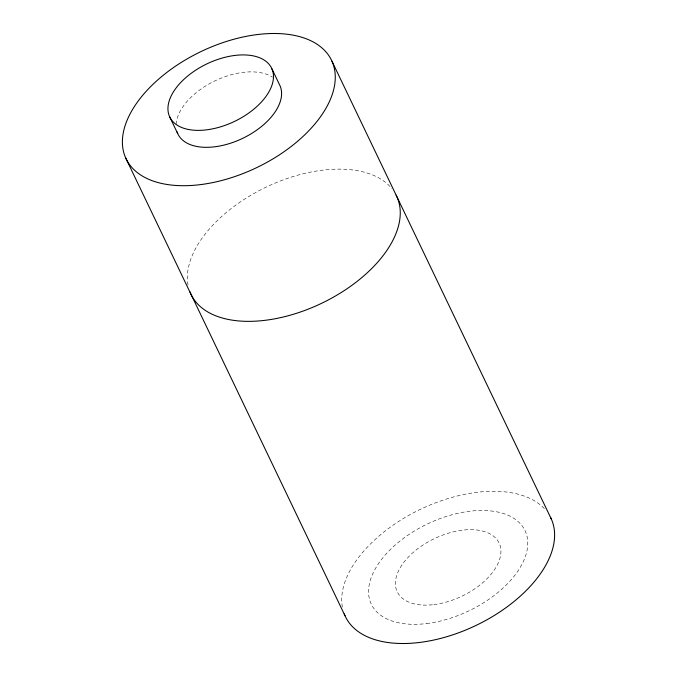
<?xml version="1.0" encoding="UTF-8"?>
<svg xmlns="http://www.w3.org/2000/svg" width="677" height="677" viewBox="0 0 677 677"><rect width="100%" height="100%" fill="white"/><g stroke="black" fill="none" stroke-linecap="round" stroke-linejoin="round"><path stroke-width="0.51" stroke-dasharray="3.38 2.54" d="M176.105 124.289A56.47 31.904 -25.6 0 1 214.287 81.189A56.47 31.904 -25.6 0 1 272.45 77.127M188.02 284.966A113.931 64.366 -25.6 0 1 266.823 186.801A113.931 64.366 -25.6 0 1 391.746 188.477M342.367 607.117A113.931 64.366 -25.6 0 1 419.588 509.722A113.931 64.366 -25.6 0 1 544.765 509.096M426.561 623.559A85.2 48.135 -25.6 0 0 525.327 531.276A85.2 48.135 -25.6 0 0 392.626 547.371A85.2 48.135 -25.6 0 0 426.561 623.559M433.847 604.62A56.47 31.904 -25.6 0 0 499.313 543.453A56.47 31.904 -25.6 0 0 411.354 554.124A56.47 31.904 -25.6 0 0 433.847 604.62"/><path stroke-width="1.02" d="M332.001 61.285A113.931 64.366 -25.6 0 1 199.927 184.686A113.931 64.366 -25.6 0 1 154.559 82.822A113.931 64.366 -25.6 0 1 332.001 61.285L551.34 519.09M271.849 68.699A56.47 31.904 -25.6 0 1 206.383 129.866A56.47 31.904 -25.6 0 1 183.89 79.37A56.47 31.904 -25.6 0 1 271.849 68.699L279.973 85.649A56.47 31.904 -25.6 0 1 240.327 139.437A56.47 31.904 -25.6 0 1 177.027 131.82M169.563 116.588L177.687 133.547M125.66 157.91L344.999 615.715M396.138 195.162A113.931 64.366 -25.6 0 1 320.018 304.058A113.931 64.366 -25.6 0 1 189.898 291.736M550.494 517.313A113.931 64.366 -25.6 0 1 474.365 626.217A113.931 64.366 -25.6 0 1 344.246 613.895"/></g></svg>
